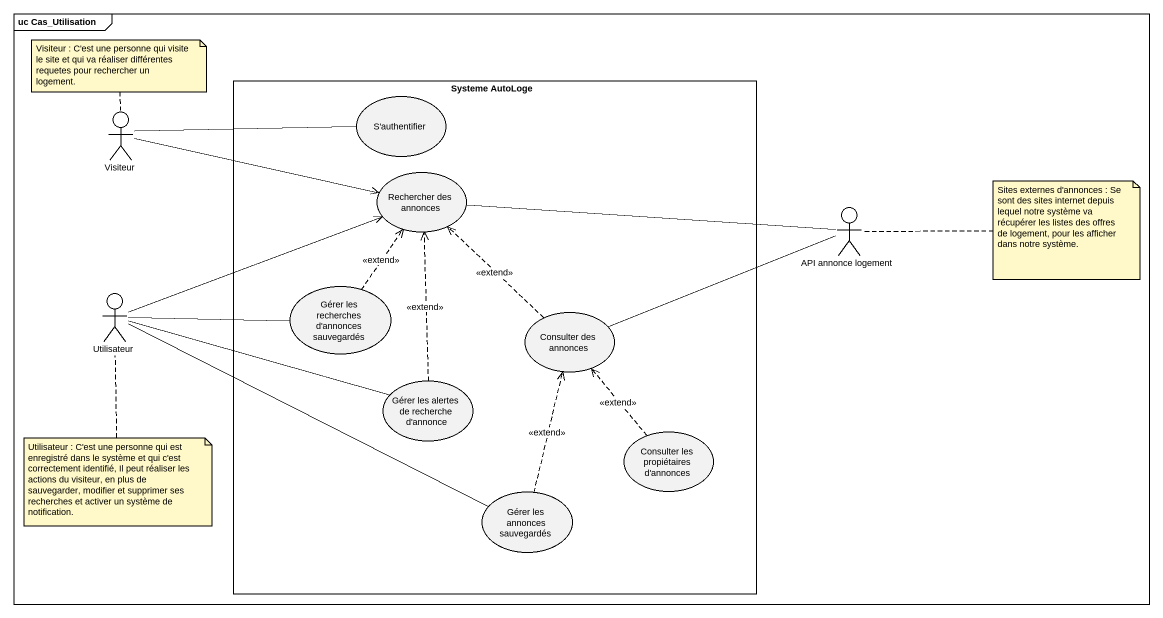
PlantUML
@startuml
mainframe uc Cas_Utilisation
rectangle "Systeme AutoLoge" as Systeme_AutoLoge {
  usecase "S'authentifier" as S_authentifier
  usecase "Rechercher des annonces" as Rechercher_des_annonces
  usecase "Gérer les recherches d'annonces sauvegardés" as Gérer_les_recherches_d
  usecase "Consulter des annonces" as Consulter_des_annonces
  usecase "Gérer les alertes de recherche d'annonce" as Gérer_les_alertes_de
  usecase "Consulter les propiétaires d'annonces" as Consulter_les_propiétaires
  usecase "Gérer les annonces sauvegardés" as Gérer_les_annonces
}
actor Visiteur
actor "API annonce logement" as API_annonce_logement
actor Utilisateur
Visiteur -right- S_authentifier
Visiteur -right-> Rechercher_des_annonces
API_annonce_logement -left- Rechercher_des_annonces
API_annonce_logement -left- Consulter_des_annonces
Utilisateur -right-> Rechercher_des_annonces
Utilisateur -right- Gérer_les_recherches_d
Utilisateur -right- Gérer_les_alertes_de
Utilisateur -right- Gérer_les_annonces
Gérer_les_recherches_d .up.> Rechercher_des_annonces : <<extend>>
Consulter_des_annonces .up.> Rechercher_des_annonces : <<extend>>
Gérer_les_alertes_de .up.> Rechercher_des_annonces : <<extend>>
Consulter_les_propiétaires .up.> Consulter_des_annonces : <<extend>>
Gérer_les_annonces .up.> Consulter_des_annonces : <<extend>>
note top of Visiteur : Visiteur : C'est une personne qui visite le site et qui va réaliser différentes requetes pour rechercher un logement.
note right of API_annonce_logement : Sites externes d'annonces : Se sont des sites internet depuis lequel notre système va récupérer les listes des offres de logement, pour les afficher dans notre système.
note bottom of Utilisateur : Utilisateur : C'est une personne qui est enregistré dans le système et qui c'est correctement identifié, Il peut réaliser les actions du visiteur, en plus de sauvegarder, modifier et supprimer ses recherches et activer un système de notification.
@enduml
